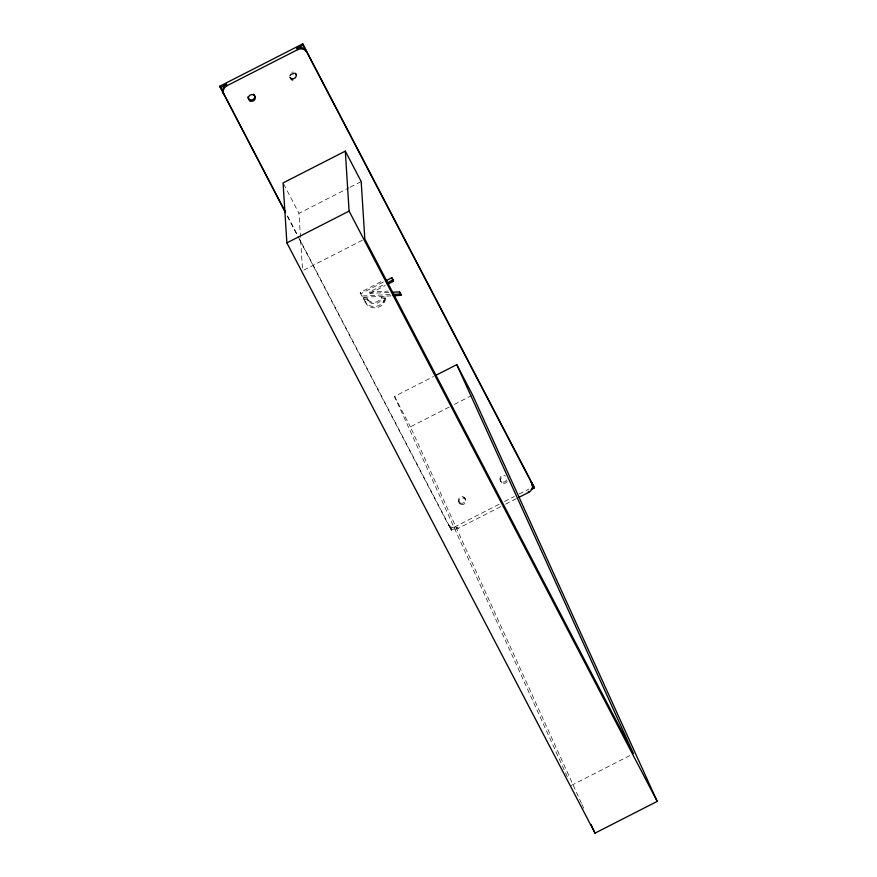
<?xml version="1.0" encoding="UTF-8"?>
<svg xmlns="http://www.w3.org/2000/svg" width="877" height="877" viewBox="0 0 877 877"><rect width="100%" height="100%" fill="white"/><g stroke="black" fill="none" stroke-linecap="round" stroke-linejoin="round"><path stroke-width="0.66" stroke-dasharray="4.38 3.29" d="M384.269 300.219L383.479 302.313L385.189 297.04L381.32 297.237A7.838 7.465 -22 0 1 366.783 297.972L363.078 297.906L365.566 302.729A10.831 10.305 -22 0 0 385.727 298.366L385.189 297.04A10.831 10.305 -22 0 1 365.04 301.414L363.078 297.906M383.359 282.109L360.699 293.872L360.162 292.545L382.821 280.793M388.73 292.447L370.05 293.4L369.513 292.074L384.762 284.159M370.05 293.4L385.299 285.474M302.412 268.022L298.958 213.341L348.991 187.799M350.208 187.174L361.192 181.561M303.815 270.127L362.376 240.221M567.309 776.737L394.529 396.437L433.578 376.496M581.407 803.233L410.414 426.847L449.462 406.917M454.341 404.418L471.42 395.702M500.712 506.654L458.156 528.382L457.619 527.055L451.403 530.234L450.866 528.919L499.671 503.99M504.56 501.501L514.317 496.525M519.195 494.025L528.963 489.048M505.58 504.165L516.52 498.575M571.278 785.463L629.85 755.568M369.513 292.074L388.204 291.131M390.013 294.562L361.971 295.988L362.508 297.303L391.876 295.812M363.615 299.232L367.31 299.298A7.838 7.465 -22 0 0 381.857 298.564L385.727 298.366M449.331 525.751L450.098 526.682L448.311 524.336A6.994 6.654 -22 0 0 457.619 527.055M368.219 300.855L366.783 297.972M360.162 292.545L362.508 297.303M283.688 184.093L298.958 213.341M394.529 396.437L410.414 426.847M287.513 215.994L297.643 235.398M298.279 236.615L450.866 528.919M451.403 530.234L448.311 524.336L448.849 525.652A6.994 6.654 -22 0 0 458.156 528.382M287.283 216.137L298.684 237.985M299.32 239.202L448.849 525.652M581.977 804.483L583.676 808.221M500.866 481.846L500.328 480.53M464.898 498.235L465.435 499.55M459.373 503.025L458.846 501.71M501.37 481.594L501.896 482.92M463.867 497.16L464.393 498.487M381.32 297.237L381.857 298.564M459.877 502.784L460.414 504.1M365.04 301.414L365.566 302.729M291.822 72.254A3.497 3.333 -22 0 1 293.367 72.111M506.577 479.949A3.497 3.333 -22 0 1 501.808 481.835A3.497 3.333 -22 0 1 500.372 477.176A3.497 3.333 -22 0 1 505.349 475.981M507.103 481.265A3.497 3.333 -22 0 1 502.828 483.337A3.497 3.333 -22 0 1 500.515 479.434A3.497 3.333 -22 0 1 504.45 476.781M369.053 301.195L367.2 298.936L369.053 301.195M460.326 503.025A3.497 3.333 -22 0 0 465.336 499.649A3.497 3.333 -22 0 0 459.954 497.237A3.497 3.333 -22 0 0 460.326 503.025M460.863 504.341A3.497 3.333 -22 0 0 465.873 500.964A3.497 3.333 -22 0 0 460.491 498.564A3.497 3.333 -22 0 0 460.863 504.341"/><path stroke-width="1.32" d="M290.123 75.597L291.011 74.348L293.905 73.438M385.748 280.87L391.712 277.779L393.521 281.221L387.645 284.258M387.119 282.942L392.984 279.895L391.778 277.603M285.376 212.497L219.776 86.22L302.751 43.85L533.841 486.549L534.378 487.875L531.265 489.465M220.302 87.536L226.529 84.356L227.066 85.683A6.994 6.654 -22 0 0 223.92 94.76M518.954 497.336L528.688 492.37A6.994 6.654 -22 0 0 531.824 483.293L306.895 52.39A6.994 6.654 -22 0 0 297.588 49.671L297.062 48.345L303.278 45.166L302.751 43.85M227.066 85.683L297.588 49.671M456.764 364.657L633.512 753.694L364.821 238.982L361.192 181.561L345.308 151.151L283.074 182.92L286.878 242.885L595.001 833.15L657.224 801.381L472.637 395.078L456.764 364.657L436.022 375.246M286.878 242.885L349.101 211.105L345.308 151.151M391.405 292.315L399.419 291.909L401.227 295.341L393.214 295.746M392.677 294.431L400.69 294.025L401.227 295.341M292.775 80.081L291.35 79.566L290.813 78.25M296.371 75.016L294.979 73.065M399.484 291.734L400.69 294.025M303.278 45.166L306.895 52.39M531.999 485.343A6.994 6.654 -22 0 0 531.298 481.966L534.378 487.875M349.101 211.105L657.224 801.381M219.776 86.22L285.617 212.355M591.032 824.424L595.001 833.15M531.298 481.966L531.824 483.293M528.327 491.493L528.688 492.37M392.984 279.895L393.521 281.221M253.486 94.256L253.848 95.133M249.331 99.43L249.857 100.745M297.062 48.345A6.994 6.654 -22 0 1 306.358 51.074M223.383 93.433A6.994 6.654 -22 0 1 226.529 84.356M295.834 73.701A3.497 3.333 -22 0 1 294.508 78.305A3.497 3.333 -22 0 1 289.783 77.176M254.352 94.88A3.497 3.333 -22 0 1 252.302 99.803A3.497 3.333 -22 0 1 247.851 96.941M250.307 100.987A3.497 3.333 -22 0 0 255.317 97.621A3.497 3.333 -22 0 0 249.934 95.209A3.497 3.333 -22 0 0 250.307 100.987"/></g></svg>
